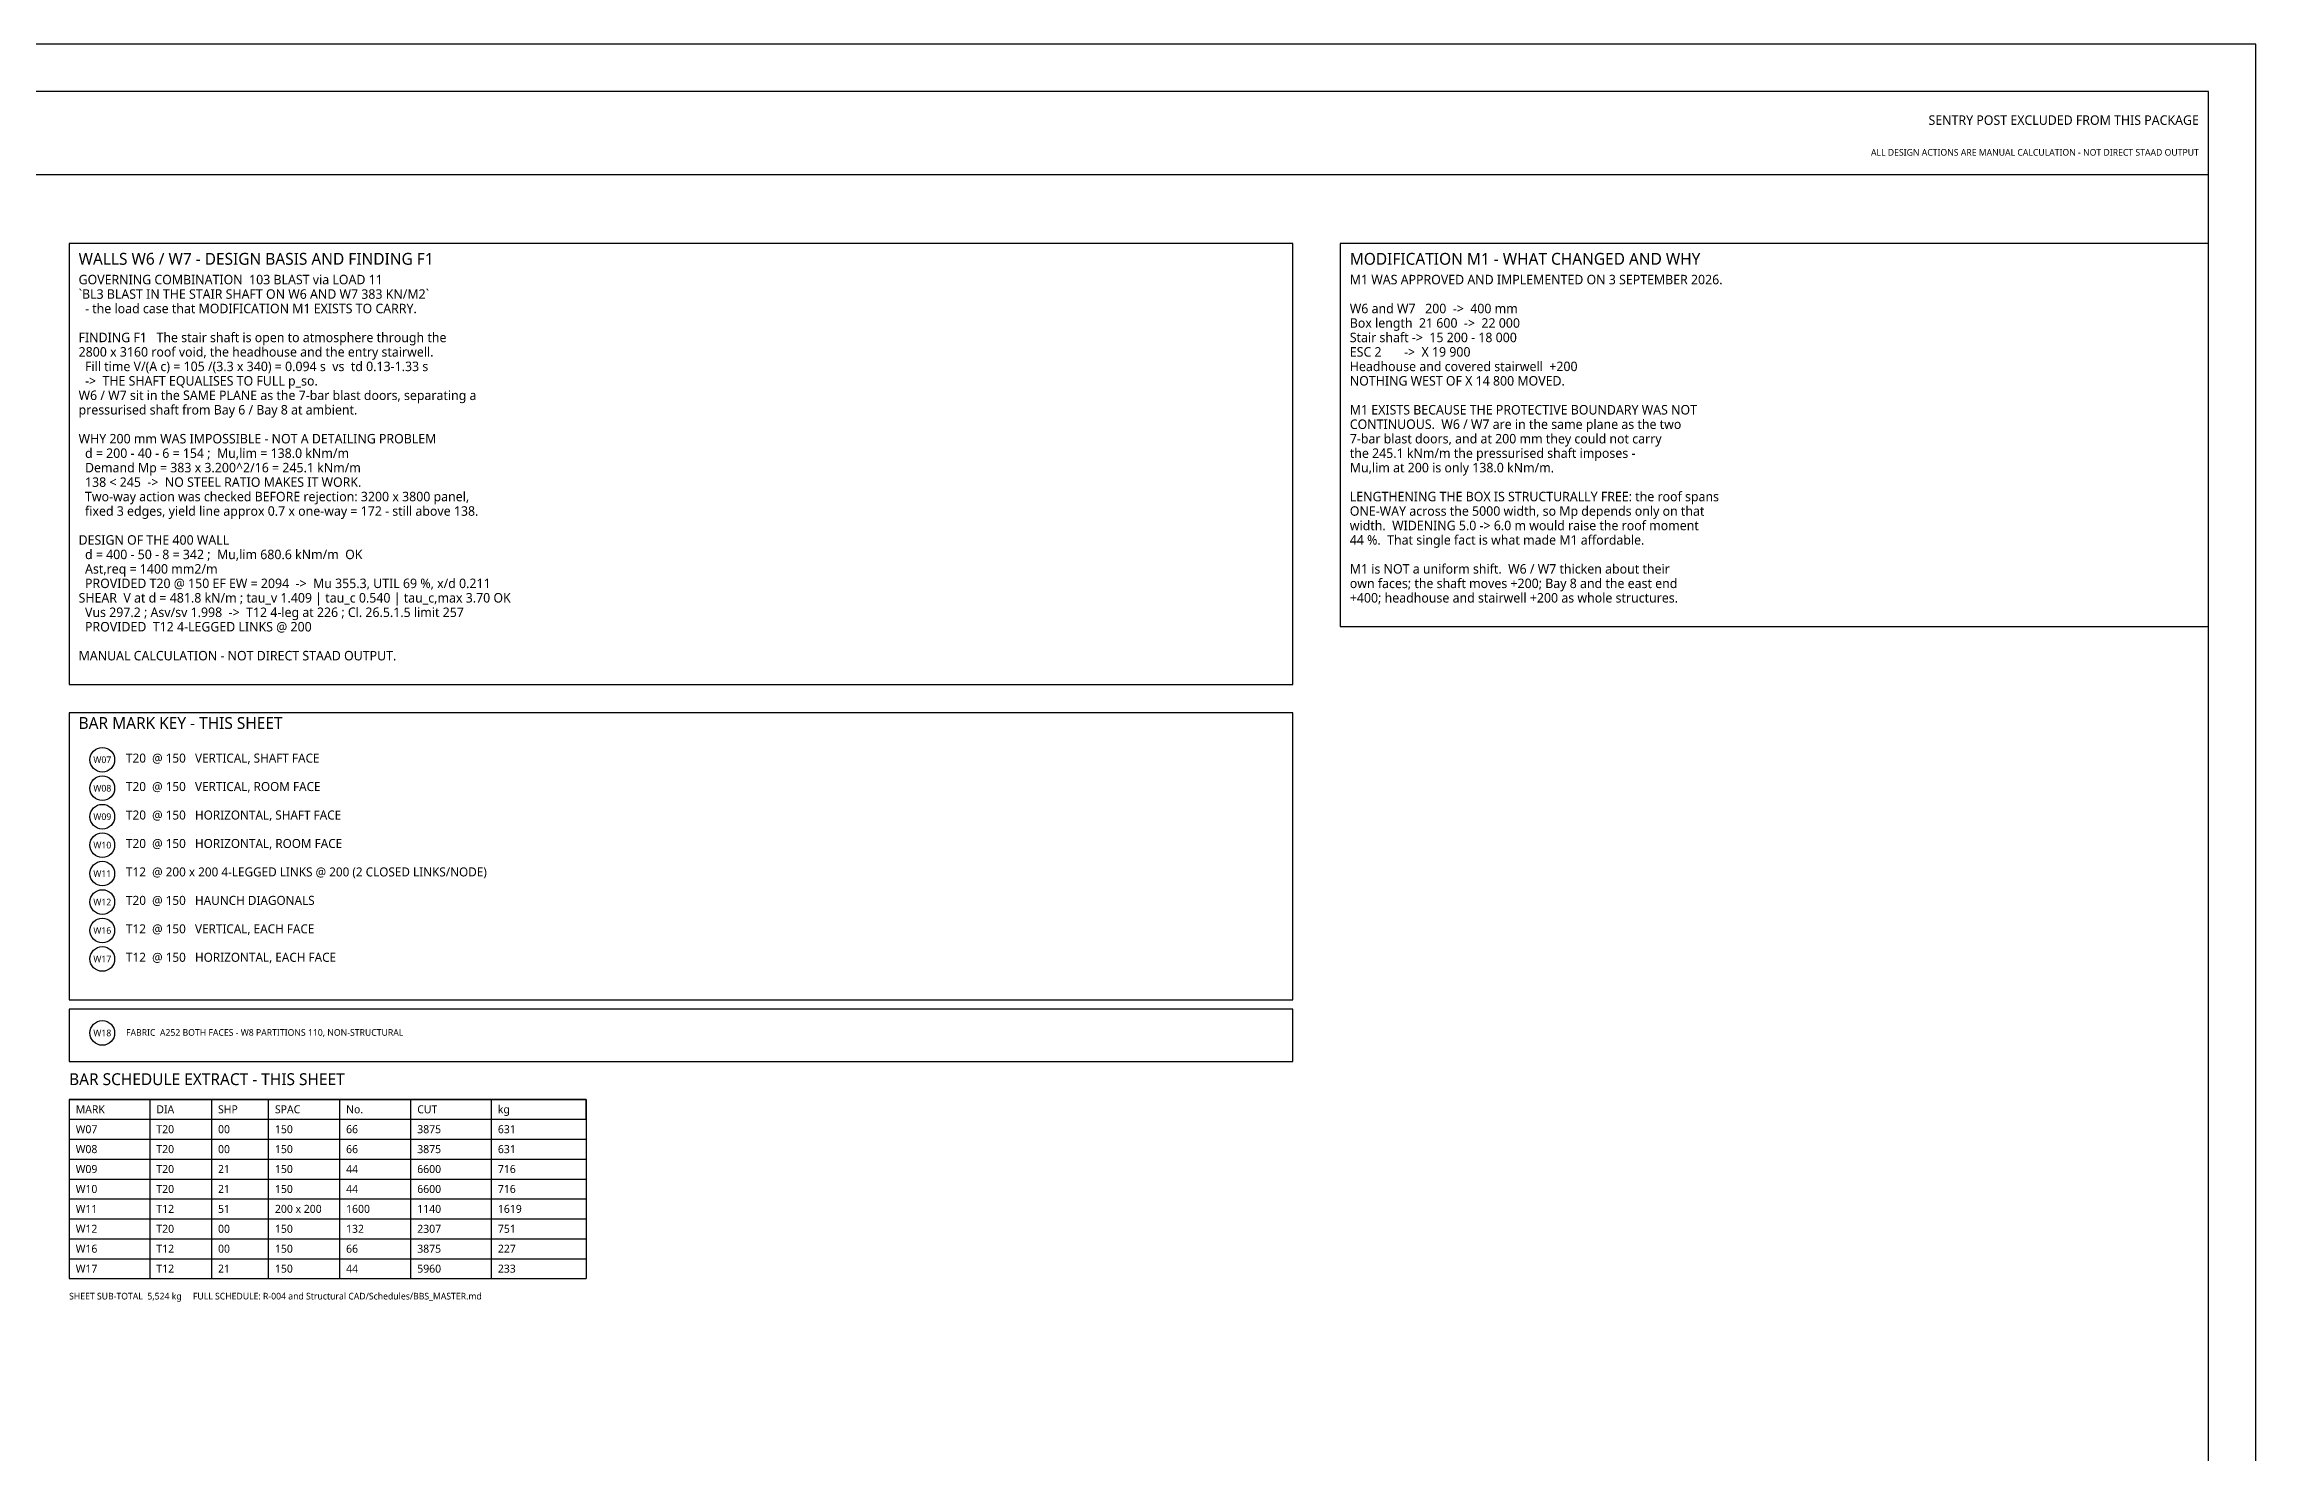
# Model space of a CAD drawing. Header units: millimetres. Extents: x 0 to 841, y 0 to 594.
# Drawn here: x 374.8 to 841, y 297 to 594 of the extents above; entities that cross this region are included whole.
import ezdxf
from ezdxf.enums import TextEntityAlignment as Align

# ---------------------------------------------------------------- set-up
doc = ezdxf.new("R2010")
doc.units = ezdxf.units.MM
for name, color, linetype in [('S-BLAST', 1, 'Continuous'), ('S-CALLOUT', 2, 'Continuous'), ('S-NOTE', 7, 'Continuous'), ('S-TABLE', 7, 'Continuous'), ('S-TITLE', 7, 'Continuous')]:
    doc.layers.add(name, color=color, linetype=linetype)
doc.styles.add('OpenSans', font='OpenSans-Regular.ttf')

msp = doc.modelspace()

# ---------------------------------------------------------------- linework, layer by layer
at = {"layer": 'S-CALLOUT'}
for centre in [(387, 443.125), (387, 437.125), (387, 431.125), (387, 425.125), (387, 419.125), (387, 413.125), (387, 407.125), (387, 401.125), (387, 385.525)]:
    msp.add_circle(centre, 2.6, dxfattribs=at)
at = {"layer": 'S-TABLE'}
for p, q in [((380, 371.525), (489, 371.525)), ((380, 371.525), (380, 333.725)), ((397, 371.525), (397, 333.725)), ((410, 371.525), (410, 333.725)), ((422, 371.525), (422, 333.725)), ((437, 371.525), (437, 333.725)), ((452, 371.525), (452, 333.725)), ((469, 371.525), (469, 333.725)), ((489, 371.525), (489, 333.725)), ((380, 363.125), (489, 363.125)), ((380, 358.925), (489, 358.925)), ((380, 354.725), (489, 354.725)), ((380, 350.525), (489, 350.525)), ((380, 346.325), (489, 346.325)), ((380, 342.125), (489, 342.125)), ((380, 337.925), (489, 337.925)), ((380, 333.725), (489, 333.725))]:
    msp.add_line(p, q, dxfattribs=at)
msp.add_lwpolyline([(380, 367.325), (489, 367.325), (489, 371.525), (380, 371.525)], close=True, dxfattribs=at)
at = {"layer": 'S-TITLE'}
msp.add_line((10, 566.5), (831, 566.5), dxfattribs=at)
for points in [[(0, 0), (841, 0), (841, 594), (0, 594)], [(10, 10), (831, 10), (831, 584), (10, 584)], [(380, 459.025), (638, 459.025), (638, 552), (380, 552)], [(648, 471.225), (831, 471.225), (831, 552), (648, 552)], [(380, 392.525), (638, 392.525), (638, 453.025), (380, 453.025)], [(380, 379.525), (638, 379.525), (638, 390.525), (380, 390.525)]]:
    msp.add_lwpolyline(points, close=True, dxfattribs=at)

# ---------------------------------------------------------------- texts
at = {"layer": 'S-BLAST', "style": 'OpenSans'}
for s, height, p in [('SENTRY POST EXCLUDED FROM THIS PACKAGE', 2, (829, 577)), ('ALL DESIGN ACTIONS ARE MANUAL CALCULATION - NOT DIRECT STAAD OUTPUT', 1.4, (829, 570.5))]:
    msp.add_text(s, height=height, dxfattribs=at).set_placement(p, align=Align.RIGHT)
at = {"layer": 'S-CALLOUT', "style": 'OpenSans'}
for s, p in [('W07', (387, 443.125)), ('W08', (387, 437.125)), ('W09', (387, 431.125)), ('W10', (387, 425.125)), ('W11', (387, 419.125)), ('W12', (387, 413.125)), ('W16', (387, 407.125)), ('W17', (387, 401.125)), ('W18', (387, 385.525))]:
    msp.add_text(s, height=1.4, dxfattribs=at).set_placement(p, align=Align.MIDDLE_CENTER)
at = {"layer": 'S-NOTE', "style": 'OpenSans'}
for s, height, p in [('`BL3 BLAST IN THE STAIR SHAFT ON W6 AND W7 383 KN/M2`', 2, (382, 540.325)), ('GOVERNING COMBINATION  103 BLAST via LOAD 11', 2, (382, 543.375)), ('M1 WAS APPROVED AND IMPLEMENTED ON 3 SEPTEMBER 2026.', 2, (650, 543.375)), ('  - the load case that MODIFICATION M1 EXISTS TO CARRY.', 2, (382, 537.275)), ('W6 and W7   200  ->  400 mm', 2, (650, 537.275)), ('Box length  21 600  ->  22 000', 2, (650, 534.225)), ('FINDING F1   The stair shaft is open to atmosphere through the', 2, (382, 531.175)), ('Stair shaft ->  15 200 - 18 000', 2, (650, 531.175)), ('2800 x 3160 roof void, the headhouse and the entry stairwell.', 2, (382, 528.125)), ('  Fill time V/(A c) = 105 /(3.3 x 340) = 0.094 s  vs  td 0.13-1.33 s', 2, (382, 525.075)), ('ESC 2       ->  X 19 900', 2, (650, 528.125)), ('Headhouse and covered stairwell  +200', 2, (650, 525.075)), ('  ->  THE SHAFT EQUALISES TO FULL p_so.', 2, (382, 522.025)), ('NOTHING WEST OF X 14 800 MOVED.', 2, (650, 522.025)), ('W6 / W7 sit in the SAME PLANE as the 7-bar blast doors, separating a', 2, (382, 518.975)), ('pressurised shaft from Bay 6 / Bay 8 at ambient.', 2, (382, 515.925)), ('M1 EXISTS BECAUSE THE PROTECTIVE BOUNDARY WAS NOT', 2, (650, 515.925)), ('CONTINUOUS.  W6 / W7 are in the same plane as the two', 2, (650, 512.875)), ('WHY 200 mm WAS IMPOSSIBLE - NOT A DETAILING PROBLEM', 2, (382, 509.825)), ('  d = 200 - 40 - 6 = 154 ;  Mu,lim = 138.0 kNm/m', 2, (382, 506.775)), ('the 245.1 kNm/m the pressurised shaft imposes -', 2, (650, 506.775)), ('7-bar blast doors, and at 200 mm they could not carry', 2, (650, 509.825)), ('  Demand Mp = 383 x 3.200^2/16 = 245.1 kNm/m', 2, (382, 503.725)), ('Mu,lim at 200 is only 138.0 kNm/m.', 2, (650, 503.725)), ('  Two-way action was checked BEFORE rejection: 3200 x 3800 panel,', 2, (382, 497.625)), ('  138 < 245  ->  NO STEEL RATIO MAKES IT WORK.', 2, (382, 500.675)), ('LENGTHENING THE BOX IS STRUCTURALLY FREE: the roof spans', 2, (650, 497.625)), ('  fixed 3 edges, yield line approx 0.7 x one-way = 172 - still above 138.', 2, (382, 494.575)), ('ONE-WAY across the 5000 width, so Mp depends only on that', 2, (650, 494.575)), ('DESIGN OF THE 400 WALL', 2, (382, 488.475)), ('width.  WIDENING 5.0 -> 6.0 m would raise the roof moment', 2, (650, 491.525)), ('44 %.  That single fact is what made M1 affordable.', 2, (650, 488.475)), ('  d = 400 - 50 - 8 = 342 ;  Mu,lim 680.6 kNm/m  OK', 2, (382, 485.425)), ('  Ast,req = 1400 mm2/m', 2, (382, 482.375)), ('  PROVIDED T20 @ 150 EF EW = 2094  ->  Mu 355.3, UTIL 69 %, x/d 0.211', 2, (382, 479.325)), ('own faces; the shaft moves +200; Bay 8 and the east end', 2, (650, 479.325)), ('M1 is NOT a uniform shift.  W6 / W7 thicken about their', 2, (650, 482.375)), ('SHEAR  V at d = 481.8 kN/m ; tau_v 1.409 | tau_c 0.540 | tau_c,max 3.70 OK', 2, (382, 476.275)), ('+400; headhouse and stairwell +200 as whole structures.', 2, (650, 476.275)), ('  Vus 297.2 ; Asv/sv 1.998  ->  T12 4-leg at 226 ; Cl. 26.5.1.5 limit 257', 2, (382, 473.225)), ('  PROVIDED  T12 4-LEGGED LINKS @ 200', 2, (382, 470.175)), ('MANUAL CALCULATION - NOT DIRECT STAAD OUTPUT.', 2, (382, 464.075)), ('T20  @ 150   VERTICAL, SHAFT FACE', 1.9, (392, 442.525)), ('T20  @ 150   VERTICAL, ROOM FACE', 1.9, (392, 436.525)), ('T20  @ 150   HORIZONTAL, SHAFT FACE', 1.9, (392, 430.525)), ('T20  @ 150   HORIZONTAL, ROOM FACE', 1.9, (392, 424.525)), ('T12  @ 200 x 200 4-LEGGED LINKS @ 200 (2 CLOSED LINKS/NODE)', 1.9, (392, 418.525)), ('T20  @ 150   HAUNCH DIAGONALS', 1.9, (392, 412.525)), ('T12  @ 150   VERTICAL, EACH FACE', 1.9, (392, 406.525)), ('T12  @ 150   HORIZONTAL, EACH FACE', 1.9, (392, 400.525)), ('FABRIC  A252 BOTH FACES - W8 PARTITIONS 110, NON-STRUCTURAL', 1.4, (392, 384.925))]:
    msp.add_text(s, height=height, dxfattribs=at).set_placement(p)
at = {"layer": 'S-TABLE', "style": 'OpenSans'}
for s, height, p in [('MARK', 1.6869, (381.4, 368.582)), ('DIA', 1.6869, (398.4, 368.582)), ('SHP', 1.6869, (411.4, 368.582)), ('SPAC', 1.6869, (423.4, 368.582)), ('No.', 1.6869, (438.4, 368.582)), ('CUT', 1.6869, (453.4, 368.582)), ('kg', 1.6869, (470.4, 368.582)), ('W07', 1.6869, (381.4, 364.382)), ('T20', 1.6869, (398.4, 364.382)), ('00', 1.6869, (411.4, 364.382)), ('150', 1.6869, (423.4, 364.382)), ('66', 1.6869, (438.4, 364.382)), ('3875', 1.6869, (453.4, 364.382)), ('631', 1.6869, (470.4, 364.382)), ('W08', 1.6869, (381.4, 360.182)), ('T20', 1.6869, (398.4, 360.182)), ('00', 1.6869, (411.4, 360.182)), ('150', 1.6869, (423.4, 360.182)), ('66', 1.6869, (438.4, 360.182)), ('3875', 1.6869, (453.4, 360.182)), ('631', 1.6869, (470.4, 360.182)), ('W09', 1.6869, (381.4, 355.982)), ('T20', 1.6869, (398.4, 355.982)), ('21', 1.6869, (411.4, 355.982)), ('150', 1.6869, (423.4, 355.982)), ('44', 1.6869, (438.4, 355.982)), ('6600', 1.6869, (453.4, 355.982)), ('716', 1.6869, (470.4, 355.982)), ('W10', 1.6869, (381.4, 351.782)), ('T20', 1.6869, (398.4, 351.782)), ('21', 1.6869, (411.4, 351.782)), ('150', 1.6869, (423.4, 351.782)), ('44', 1.6869, (438.4, 351.782)), ('6600', 1.6869, (453.4, 351.782)), ('716', 1.6869, (470.4, 351.782)), ('W11', 1.6869, (381.4, 347.582)), ('W12', 1.6869, (381.4, 343.382)), ('T12', 1.6869, (398.4, 347.582)), ('T20', 1.6869, (398.4, 343.382)), ('00', 1.6869, (411.4, 343.382)), ('51', 1.6869, (411.4, 347.582)), ('200 x 200', 1.6869, (423.4, 347.582)), ('150', 1.6869, (423.4, 343.382)), ('1600', 1.6869, (438.4, 347.582)), ('132', 1.6869, (438.4, 343.382)), ('2307', 1.6869, (453.4, 343.382)), ('1140', 1.6869, (453.4, 347.582)), ('751', 1.6869, (470.4, 343.382)), ('1619', 1.6869, (470.4, 347.582)), ('W16', 1.6869, (381.4, 339.182)), ('T12', 1.6869, (398.4, 339.182)), ('00', 1.6869, (411.4, 339.182)), ('150', 1.6869, (423.4, 339.182)), ('66', 1.6869, (438.4, 339.182)), ('3875', 1.6869, (453.4, 339.182)), ('227', 1.6869, (470.4, 339.182)), ('W17', 1.6869, (381.4, 334.982)), ('T12', 1.6869, (398.4, 334.982)), ('21', 1.6869, (411.4, 334.982)), ('150', 1.6869, (423.4, 334.982)), ('44', 1.6869, (438.4, 334.982)), ('5960', 1.6869, (453.4, 334.982)), ('233', 1.6869, (470.4, 334.982)), ('SHEET SUB-TOTAL  5,524 kg     FULL SCHEDULE: R-004 and Structural CAD/Schedules/BBS_MASTER.md', 1.4, (380, 329.325))]:
    msp.add_text(s, height=height, dxfattribs=at).set_placement(p)
at = {"layer": 'S-TITLE', "style": 'OpenSans'}
for s, p in [('WALLS W6 / W7 - DESIGN BASIS AND FINDING F1', (382, 547.5)), ('MODIFICATION M1 - WHAT CHANGED AND WHY', (650, 547.5)), ('BAR MARK KEY - THIS SHEET', (382, 449.625)), ('BAR SCHEDULE EXTRACT - THIS SHEET', (380, 374.525))]:
    msp.add_text(s, height=2.5, dxfattribs=at).set_placement(p)

doc.saveas('drawing.dxf')
